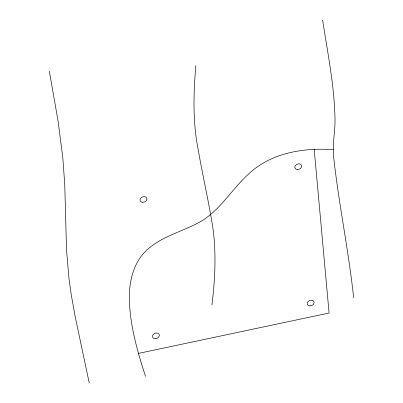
<?xml version="1.0" encoding="UTF-8"?>
<svg xmlns="http://www.w3.org/2000/svg" width="403" height="403" viewBox="0 0 403 403"><rect width="100%" height="100%" fill="white"/><g stroke="black" fill="none" stroke-linecap="round" stroke-linejoin="round"><path stroke-width="0.6" d="M195.843 65.508C193.47 93.405 192.634 121.726 198.145 149.327C202.487 174.877 208.442 200.125 212.542 225.715A48.083 6.786 78 0 1 213.661 234.052C216.114 257.653 214.89 281.546 211.887 305.036M138.37 353.426L329.09 313.03L314.199 149.412M333.543 149.694C303.58 147.503 270.851 152.747 248.354 174.247C232.34 188.78 221.237 208.406 202.795 220.285C183.058 232.209 158.233 236.274 142.632 254.474C132.985 266.101 129.65 281.39 129.282 296.175C129.428 323.705 137.091 350.444 145.518 376.422M89.214 382.85L75.175 316.627L71.215 294.538L69.029 279.067L66.52 249.815L64.757 184.443L62.782 157.482L58.092 121.127L49.352 71.301M322.637 20.15C327.679 53.256 334.545 86.368 335.019 119.963C335.115 130.335 333.029 140.592 333.346 150.964A54.279 7.662 78 0 0 333.734 157.825C338.918 204.633 348.655 250.832 353.648 297.671M155.09 338.636A3.551 2.69 -21.5 0 0 159.21 334.525A3.551 2.69 -21.5 0 0 153.402 334.289A3.551 2.69 -21.5 0 0 155.09 338.636M142.682 202.286A3.551 2.69 -21.5 0 0 146.798 198.175A3.551 2.69 -21.5 0 0 140.995 197.938A3.551 2.69 -21.5 0 0 142.682 202.286M309.842 305.857A3.551 2.69 -21.5 0 0 313.962 301.746A3.551 2.69 -21.5 0 0 308.154 301.509A3.551 2.69 -21.5 0 0 309.842 305.857M297.434 169.507A3.551 2.69 -21.5 0 0 301.55 165.396A3.551 2.69 -21.5 0 0 295.747 165.159A3.551 2.69 -21.5 0 0 297.434 169.507"/></g></svg>
